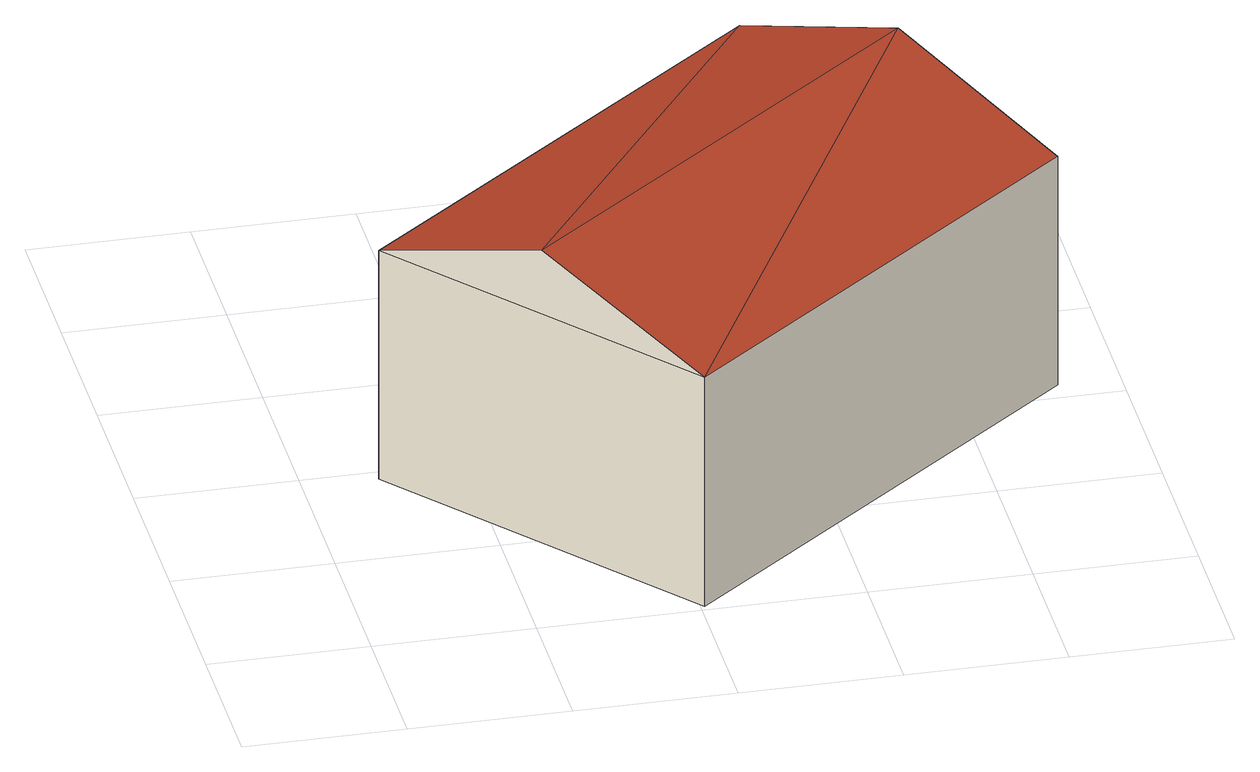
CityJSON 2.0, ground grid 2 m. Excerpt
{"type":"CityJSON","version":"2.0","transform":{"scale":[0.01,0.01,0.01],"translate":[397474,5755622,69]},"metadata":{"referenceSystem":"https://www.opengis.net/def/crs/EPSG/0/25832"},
"CityObjects":{
"building1":{"type":"Building","attributes":{"Gemeindeschluessel":"05515000","Geometrietyp2DReferenz":"3000","function":"31001_1310","roofType":"3100","measuredHeight":3.97},"geometry":[{"type":"Solid","lod":"2","boundaries":[[[[0,1,2,3]],[[4,5,1,0]],[[6,7,5,4]],[[3,2,7,6]],[[0,8,4]],[[6,9,3]],[[0,3,9]],[[9,8,0]],[[8,9,6]],[[6,4,8]],[[1,5,7,2]]]],"semantics":{"surfaces":[{"type":"WallSurface"},{"type":"RoofSurface"},{"type":"GroundSurface"}],"values":[[0,0,0,0,0,0,1,1,1,1,2]]}}]}
},
"vertices":[
[405,8,403],[405,8,91],[923,429,91],[923,429,403],[93,383,403],[93,383,91],[622,811,403],[622,811,91],[249,196,489],[772,620,489]
]}
